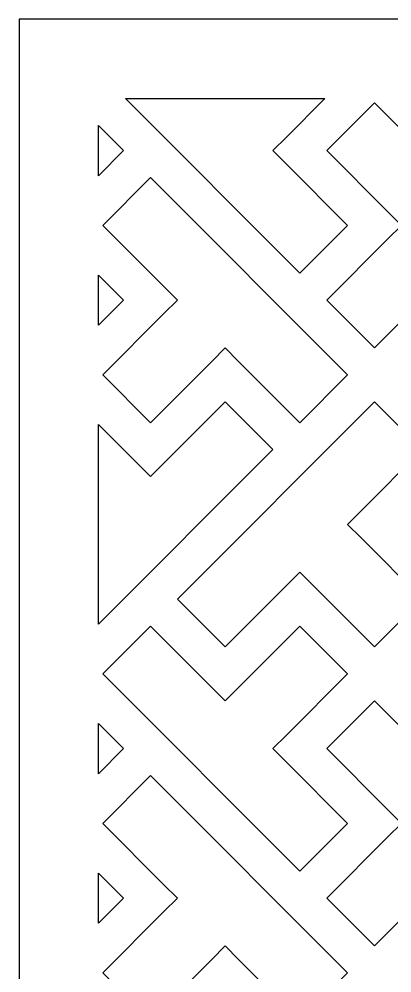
# Model space of a CAD drawing. Header units: centimetres. Extents: x -27.5 to -21.4, y -9.5 to 3.
# Drawn here: x -27.5 to -26.309, y -6.455 to -3.41 of the extents above; entities that cross this region are included whole.
import ezdxf

# ---------------------------------------------------------------- set-up
doc = ezdxf.new("R2010")
doc.units = ezdxf.units.CM
doc.header["$MEASUREMENT"] = 0
doc.layers.add('layer 1', color=7, linetype='Continuous')

msp = doc.modelspace()

# ---------------------------------------------------------------- linework, layer by layer
at = {"layer": 'layer 1', "color": 7}
for points, knots in [([(-27.5, -3.4105), (-27.5, -3.4105), (-21.4105, -3.4105), (-21.4105, -3.4105), (-21.4105, -3.4105), (-21.4105, -3.4105), (-21.4105, -9.5), (-21.4105, -9.5), (-21.4105, -9.5), (-21.4105, -9.5), (-27.5, -9.5), (-27.5, -9.5), (-27.5, -9.5), (-27.5, -9.5), (-27.5, -3.4105), (-27.5, -3.4105)], [0, 0, 0, 0, 0.2, 0.2, 0.2, 0.2, 0.4, 0.4, 0.4, 0.4, 0.6, 0.6, 0.6, 0.6, 1, 1, 1, 1]), ([(-27.16016, -3.66423), (-27.16016, -3.66423), (-26.60283, -4.22155), (-26.60283, -4.22155), (-26.60283, -4.22155), (-26.60283, -4.22155), (-26.45032, -4.06905), (-26.45032, -4.06905), (-26.45032, -4.06905), (-26.45032, -4.06905), (-26.64589, -3.87348), (-26.64589, -3.87348), (-26.64589, -3.87348), (-26.64589, -3.87348), (-26.68894, -3.83043), (-26.68894, -3.83043), (-26.68894, -3.83043), (-26.68894, -3.83043), (-26.64589, -3.78737), (-26.64589, -3.78737), (-26.64589, -3.78737), (-26.64589, -3.78737), (-26.52274, -3.66423), (-26.52274, -3.66423), (-26.52274, -3.66423), (-26.74787, -3.66423), (-26.93504, -3.66423), (-27.16016, -3.66423)], [0, 0, 0, 0, 0.125, 0.125, 0.125, 0.125, 0.25, 0.25, 0.25, 0.25, 0.375, 0.375, 0.375, 0.375, 0.5, 0.5, 0.5, 0.5, 0.625, 0.625, 0.625, 0.625, 0.75, 0.75, 0.75, 0.75, 1, 1, 1, 1]), ([(-26.51672, -4.30767), (-26.51672, -4.30767), (-26.36421, -4.46017), (-26.36421, -4.46017), (-26.36421, -4.46017), (-26.36421, -4.46017), (-25.73446, -3.83043), (-25.73446, -3.83043), (-25.73446, -3.83043), (-25.73446, -3.83043), (-25.88697, -3.67792), (-25.88697, -3.67792), (-25.88697, -3.67792), (-25.88697, -3.67792), (-26.08253, -3.87348), (-26.08253, -3.87348), (-26.08253, -3.87348), (-26.08253, -3.87348), (-26.12559, -3.91654), (-26.12559, -3.91654), (-26.12559, -3.91654), (-26.12559, -3.91654), (-26.16865, -3.87348), (-26.16865, -3.87348), (-26.16865, -3.87348), (-26.16865, -3.87348), (-26.36421, -3.67792), (-26.36421, -3.67792), (-26.36421, -3.67792), (-26.36421, -3.67792), (-26.36421, -3.67792), (-26.36421, -3.67792), (-26.36421, -3.67792), (-26.36421, -3.67792), (-26.51672, -3.83043), (-26.51672, -3.83043), (-26.51672, -3.83043), (-26.51672, -3.83043), (-26.32116, -4.02599), (-26.32116, -4.02599), (-26.32116, -4.02599), (-26.32116, -4.02599), (-26.2781, -4.06905), (-26.2781, -4.06905), (-26.2781, -4.06905), (-26.2781, -4.06905), (-26.32116, -4.1121), (-26.32116, -4.1121), (-26.32116, -4.1121), (-26.32116, -4.1121), (-26.51672, -4.30767), (-26.51672, -4.30767)], [0, 0, 0, 0, 0.0714286, 0.0714286, 0.0714286, 0.0714286, 0.1428571, 0.1428571, 0.1428571, 0.1428571, 0.2142857, 0.2142857, 0.2142857, 0.2142857, 0.2857143, 0.2857143, 0.2857143, 0.2857143, 0.3571429, 0.3571429, 0.3571429, 0.3571429, 0.4285714, 0.4285714, 0.4285714, 0.4285714, 0.5, 0.5, 0.5, 0.5, 0.5714286, 0.5714286, 0.5714286, 0.5714286, 0.6428571, 0.6428571, 0.6428571, 0.6428571, 0.7142857, 0.7142857, 0.7142857, 0.7142857, 0.7857143, 0.7857143, 0.7857143, 0.7857143, 0.8571429, 0.8571429, 0.8571429, 0.8571429, 1, 1, 1, 1]), ([(-27.24627, -3.91051), (-27.24627, -3.91051), (-27.16618, -3.83043), (-27.16618, -3.83043), (-27.16618, -3.83043), (-27.16618, -3.83043), (-27.24627, -3.75034), (-27.24627, -3.75034), (-27.24627, -3.75034), (-27.24627, -3.75034), (-27.24627, -3.91051), (-27.24627, -3.91051)], [0, 0, 0, 0, 0.25, 0.25, 0.25, 0.25, 0.5, 0.5, 0.5, 0.5, 1, 1, 1, 1]), ([(-26.45032, -4.54629), (-26.45032, -4.54629), (-27.08007, -3.91654), (-27.08007, -3.91654), (-27.08007, -3.91654), (-27.08007, -3.91654), (-27.23258, -4.06905), (-27.23258, -4.06905), (-27.23258, -4.06905), (-27.23258, -4.06905), (-27.03702, -4.26461), (-27.03702, -4.26461), (-27.03702, -4.26461), (-27.03702, -4.26461), (-26.99396, -4.30767), (-26.99396, -4.30767), (-26.99396, -4.30767), (-26.99396, -4.30767), (-27.03702, -4.35072), (-27.03702, -4.35072), (-27.03702, -4.35072), (-27.03702, -4.35072), (-27.23258, -4.54629), (-27.23258, -4.54629), (-27.23258, -4.54629), (-27.23258, -4.54629), (-27.23258, -4.54629), (-27.23258, -4.54629), (-27.23258, -4.54629), (-27.23258, -4.54629), (-27.08007, -4.6988), (-27.08007, -4.6988), (-27.08007, -4.6988), (-27.08007, -4.6988), (-26.88451, -4.50323), (-26.88451, -4.50323), (-26.88451, -4.50323), (-26.88451, -4.50323), (-26.84145, -4.46018), (-26.84145, -4.46018), (-26.84145, -4.46018), (-26.84145, -4.46018), (-26.7984, -4.50323), (-26.7984, -4.50323), (-26.7984, -4.50323), (-26.7984, -4.50323), (-26.60283, -4.6988), (-26.60283, -4.6988), (-26.60283, -4.6988), (-26.60283, -4.6988), (-26.45032, -4.54629), (-26.45032, -4.54629)], [0, 0, 0, 0, 0.0714286, 0.0714286, 0.0714286, 0.0714286, 0.1428571, 0.1428571, 0.1428571, 0.1428571, 0.2142857, 0.2142857, 0.2142857, 0.2142857, 0.2857143, 0.2857143, 0.2857143, 0.2857143, 0.3571429, 0.3571429, 0.3571429, 0.3571429, 0.4285714, 0.4285714, 0.4285714, 0.4285714, 0.5, 0.5, 0.5, 0.5, 0.5714286, 0.5714286, 0.5714286, 0.5714286, 0.6428571, 0.6428571, 0.6428571, 0.6428571, 0.7142857, 0.7142857, 0.7142857, 0.7142857, 0.7857143, 0.7857143, 0.7857143, 0.7857143, 0.8571429, 0.8571429, 0.8571429, 0.8571429, 1, 1, 1, 1]), ([(-27.24627, -4.38776), (-27.24627, -4.38776), (-27.16618, -4.30767), (-27.16618, -4.30767), (-27.16618, -4.30767), (-27.16618, -4.30767), (-27.24627, -4.22758), (-27.24627, -4.22758), (-27.24627, -4.22758), (-27.24627, -4.22758), (-27.24627, -4.38776), (-27.24627, -4.38776)], [0, 0, 0, 0, 0.25, 0.25, 0.25, 0.25, 0.5, 0.5, 0.5, 0.5, 1, 1, 1, 1]), ([(-27.24627, -5.34224), (-27.24627, -5.34224), (-26.68894, -4.78491), (-26.68894, -4.78491), (-26.68894, -4.78491), (-26.68894, -4.78491), (-26.84145, -4.6324), (-26.84145, -4.6324), (-26.84145, -4.6324), (-26.84145, -4.6324), (-27.03702, -4.82796), (-27.03702, -4.82796), (-27.03702, -4.82796), (-27.03702, -4.82796), (-27.08007, -4.87102), (-27.08007, -4.87102), (-27.08007, -4.87102), (-27.08007, -4.87102), (-27.12313, -4.82796), (-27.12313, -4.82796), (-27.12313, -4.82796), (-27.12313, -4.82796), (-27.24627, -4.70482), (-27.24627, -4.70482), (-27.24627, -4.70482), (-27.24627, -4.92994), (-27.24627, -5.11711), (-27.24627, -5.34224)], [0, 0, 0, 0, 0.125, 0.125, 0.125, 0.125, 0.25, 0.25, 0.25, 0.25, 0.375, 0.375, 0.375, 0.375, 0.5, 0.5, 0.5, 0.5, 0.625, 0.625, 0.625, 0.625, 0.75, 0.75, 0.75, 0.75, 1, 1, 1, 1]), ([(-26.36421, -4.6324), (-26.36421, -4.6324), (-26.99396, -5.26215), (-26.99396, -5.26215), (-26.99396, -5.26215), (-26.99396, -5.26215), (-26.84145, -5.41466), (-26.84145, -5.41466), (-26.84145, -5.41466), (-26.84145, -5.41466), (-26.64589, -5.21909), (-26.64589, -5.21909), (-26.64589, -5.21909), (-26.64589, -5.21909), (-26.60283, -5.17604), (-26.60283, -5.17604), (-26.60283, -5.17604), (-26.60283, -5.17604), (-26.55978, -5.21909), (-26.55978, -5.21909), (-26.55978, -5.21909), (-26.55978, -5.21909), (-26.36421, -5.41466), (-26.36421, -5.41466), (-26.36421, -5.41466), (-26.36421, -5.41466), (-26.2117, -5.26215), (-26.2117, -5.26215), (-26.2117, -5.26215), (-26.2117, -5.26215), (-26.40727, -5.06658), (-26.40727, -5.06658), (-26.40727, -5.06658), (-26.40727, -5.06658), (-26.45032, -5.02353), (-26.45032, -5.02353), (-26.45032, -5.02353), (-26.45032, -5.02353), (-26.40727, -4.98047), (-26.40727, -4.98047), (-26.40727, -4.98047), (-26.40727, -4.98047), (-26.2117, -4.78491), (-26.2117, -4.78491), (-26.2117, -4.78491), (-26.2117, -4.78491), (-26.36421, -4.6324), (-26.36421, -4.6324)], [0, 0, 0, 0, 0.0769231, 0.0769231, 0.0769231, 0.0769231, 0.1538462, 0.1538462, 0.1538462, 0.1538462, 0.2307692, 0.2307692, 0.2307692, 0.2307692, 0.3076923, 0.3076923, 0.3076923, 0.3076923, 0.3846154, 0.3846154, 0.3846154, 0.3846154, 0.4615385, 0.4615385, 0.4615385, 0.4615385, 0.5384615, 0.5384615, 0.5384615, 0.5384615, 0.6153846, 0.6153846, 0.6153846, 0.6153846, 0.6923077, 0.6923077, 0.6923077, 0.6923077, 0.7692308, 0.7692308, 0.7692308, 0.7692308, 0.8461538, 0.8461538, 0.8461538, 0.8461538, 1, 1, 1, 1]), ([(-27.23258, -5.50077), (-27.23258, -5.50077), (-26.60283, -6.13052), (-26.60283, -6.13052), (-26.60283, -6.13052), (-26.60283, -6.13052), (-26.45032, -5.97801), (-26.45032, -5.97801), (-26.45032, -5.97801), (-26.45032, -5.97801), (-26.64589, -5.78244), (-26.64589, -5.78244), (-26.64589, -5.78244), (-26.64589, -5.78244), (-26.68894, -5.73939), (-26.68894, -5.73939), (-26.68894, -5.73939), (-26.68894, -5.73939), (-26.64589, -5.69633), (-26.64589, -5.69633), (-26.64589, -5.69633), (-26.64589, -5.69633), (-26.45032, -5.50077), (-26.45032, -5.50077), (-26.45032, -5.50077), (-26.45032, -5.50077), (-26.60283, -5.34826), (-26.60283, -5.34826), (-26.60283, -5.34826), (-26.60283, -5.34826), (-26.7984, -5.54382), (-26.7984, -5.54382), (-26.7984, -5.54382), (-26.7984, -5.54382), (-26.84145, -5.58688), (-26.84145, -5.58688), (-26.84145, -5.58688), (-26.84145, -5.58688), (-26.88451, -5.54382), (-26.88451, -5.54382), (-26.88451, -5.54382), (-26.88451, -5.54382), (-27.08007, -5.34826), (-27.08007, -5.34826), (-27.08007, -5.34826), (-27.08007, -5.34826), (-27.23258, -5.50077), (-27.23258, -5.50077)], [0, 0, 0, 0, 0.0769231, 0.0769231, 0.0769231, 0.0769231, 0.1538462, 0.1538462, 0.1538462, 0.1538462, 0.2307692, 0.2307692, 0.2307692, 0.2307692, 0.3076923, 0.3076923, 0.3076923, 0.3076923, 0.3846154, 0.3846154, 0.3846154, 0.3846154, 0.4615385, 0.4615385, 0.4615385, 0.4615385, 0.5384615, 0.5384615, 0.5384615, 0.5384615, 0.6153846, 0.6153846, 0.6153846, 0.6153846, 0.6923077, 0.6923077, 0.6923077, 0.6923077, 0.7692308, 0.7692308, 0.7692308, 0.7692308, 0.8461538, 0.8461538, 0.8461538, 0.8461538, 1, 1, 1, 1]), ([(-26.51672, -6.21663), (-26.51672, -6.21663), (-26.36421, -6.36914), (-26.36421, -6.36914), (-26.36421, -6.36914), (-26.36421, -6.36914), (-25.73446, -5.73939), (-25.73446, -5.73939), (-25.73446, -5.73939), (-25.73446, -5.73939), (-25.88697, -5.58688), (-25.88697, -5.58688), (-25.88697, -5.58688), (-25.88697, -5.58688), (-26.08253, -5.78244), (-26.08253, -5.78244), (-26.08253, -5.78244), (-26.08253, -5.78244), (-26.12559, -5.8255), (-26.12559, -5.8255), (-26.12559, -5.8255), (-26.12559, -5.8255), (-26.16865, -5.78244), (-26.16865, -5.78244), (-26.16865, -5.78244), (-26.16865, -5.78244), (-26.36421, -5.58688), (-26.36421, -5.58688), (-26.36421, -5.58688), (-26.36421, -5.58688), (-26.51672, -5.73939), (-26.51672, -5.73939), (-26.51672, -5.73939), (-26.51672, -5.73939), (-26.32116, -5.93495), (-26.32116, -5.93495), (-26.32116, -5.93495), (-26.32116, -5.93495), (-26.2781, -5.97801), (-26.2781, -5.97801), (-26.2781, -5.97801), (-26.2781, -5.97801), (-26.32116, -6.02106), (-26.32116, -6.02106), (-26.32116, -6.02106), (-26.32116, -6.02106), (-26.51672, -6.21663), (-26.51672, -6.21663)], [0, 0, 0, 0, 0.0769231, 0.0769231, 0.0769231, 0.0769231, 0.1538462, 0.1538462, 0.1538462, 0.1538462, 0.2307692, 0.2307692, 0.2307692, 0.2307692, 0.3076923, 0.3076923, 0.3076923, 0.3076923, 0.3846154, 0.3846154, 0.3846154, 0.3846154, 0.4615385, 0.4615385, 0.4615385, 0.4615385, 0.5384615, 0.5384615, 0.5384615, 0.5384615, 0.6153846, 0.6153846, 0.6153846, 0.6153846, 0.6923077, 0.6923077, 0.6923077, 0.6923077, 0.7692308, 0.7692308, 0.7692308, 0.7692308, 0.8461538, 0.8461538, 0.8461538, 0.8461538, 1, 1, 1, 1]), ([(-27.24627, -5.81948), (-27.24627, -5.81948), (-27.16618, -5.73939), (-27.16618, -5.73939), (-27.16618, -5.73939), (-27.16618, -5.73939), (-27.24627, -5.6593), (-27.24627, -5.6593), (-27.24627, -5.6593), (-27.24627, -5.6593), (-27.24627, -5.81948), (-27.24627, -5.81948)], [0, 0, 0, 0, 0.25, 0.25, 0.25, 0.25, 0.5, 0.5, 0.5, 0.5, 1, 1, 1, 1]), ([(-26.45032, -6.45525), (-26.45032, -6.45525), (-27.08007, -5.8255), (-27.08007, -5.8255), (-27.08007, -5.8255), (-27.08007, -5.8255), (-27.23258, -5.97801), (-27.23258, -5.97801), (-27.23258, -5.97801), (-27.23258, -5.97801), (-27.03702, -6.17357), (-27.03702, -6.17357), (-27.03702, -6.17357), (-27.03702, -6.17357), (-26.99396, -6.21663), (-26.99396, -6.21663), (-26.99396, -6.21663), (-26.99396, -6.21663), (-27.03702, -6.25968), (-27.03702, -6.25968), (-27.03702, -6.25968), (-27.03702, -6.25968), (-27.23258, -6.45525), (-27.23258, -6.45525), (-27.23258, -6.45525), (-27.23258, -6.45525), (-27.23258, -6.45525), (-27.23258, -6.45525), (-27.23258, -6.45525), (-27.23258, -6.45525), (-27.08007, -6.60776), (-27.08007, -6.60776), (-27.08007, -6.60776), (-27.08007, -6.60776), (-26.88451, -6.41219), (-26.88451, -6.41219), (-26.88451, -6.41219), (-26.88451, -6.41219), (-26.84145, -6.36914), (-26.84145, -6.36914), (-26.84145, -6.36914), (-26.84145, -6.36914), (-26.7984, -6.41219), (-26.7984, -6.41219), (-26.7984, -6.41219), (-26.7984, -6.41219), (-26.60283, -6.60776), (-26.60283, -6.60776), (-26.60283, -6.60776), (-26.60283, -6.60776), (-26.45032, -6.45525), (-26.45032, -6.45525)], [0, 0, 0, 0, 0.0714286, 0.0714286, 0.0714286, 0.0714286, 0.1428571, 0.1428571, 0.1428571, 0.1428571, 0.2142857, 0.2142857, 0.2142857, 0.2142857, 0.2857143, 0.2857143, 0.2857143, 0.2857143, 0.3571429, 0.3571429, 0.3571429, 0.3571429, 0.4285714, 0.4285714, 0.4285714, 0.4285714, 0.5, 0.5, 0.5, 0.5, 0.5714286, 0.5714286, 0.5714286, 0.5714286, 0.6428571, 0.6428571, 0.6428571, 0.6428571, 0.7142857, 0.7142857, 0.7142857, 0.7142857, 0.7857143, 0.7857143, 0.7857143, 0.7857143, 0.8571429, 0.8571429, 0.8571429, 0.8571429, 1, 1, 1, 1]), ([(-27.24627, -6.29672), (-27.24627, -6.29672), (-27.16618, -6.21663), (-27.16618, -6.21663), (-27.16618, -6.21663), (-27.16618, -6.21663), (-27.24627, -6.13654), (-27.24627, -6.13654), (-27.24627, -6.13654), (-27.24627, -6.13654), (-27.24627, -6.29672), (-27.24627, -6.29672)], [0, 0, 0, 0, 0.25, 0.25, 0.25, 0.25, 0.5, 0.5, 0.5, 0.5, 1, 1, 1, 1])]:
    msp.add_open_spline(points, degree=3, knots=knots, dxfattribs=at)
at = {"layer": 'layer 1', "color": 250, "lineweight": 9}
for points, knots in [([(-27.5, -3.4105), (-27.5, -3.4105), (-21.4105, -3.4105), (-21.4105, -3.4105), (-21.4105, -3.4105), (-21.4105, -3.4105), (-21.4105, -9.5), (-21.4105, -9.5), (-21.4105, -9.5), (-21.4105, -9.5), (-27.5, -9.5), (-27.5, -9.5), (-27.5, -9.5), (-27.5, -9.5), (-27.5, -3.4105), (-27.5, -3.4105)], [0, 0, 0, 0, 0.2, 0.2, 0.2, 0.2, 0.4, 0.4, 0.4, 0.4, 0.6, 0.6, 0.6, 0.6, 1, 1, 1, 1]), ([(-27.16016, -3.66423), (-27.16016, -3.66423), (-26.60283, -4.22155), (-26.60283, -4.22155), (-26.60283, -4.22155), (-26.60283, -4.22155), (-26.45032, -4.06905), (-26.45032, -4.06905), (-26.45032, -4.06905), (-26.45032, -4.06905), (-26.64589, -3.87348), (-26.64589, -3.87348), (-26.64589, -3.87348), (-26.64589, -3.87348), (-26.68894, -3.83043), (-26.68894, -3.83043), (-26.68894, -3.83043), (-26.68894, -3.83043), (-26.64589, -3.78737), (-26.64589, -3.78737), (-26.64589, -3.78737), (-26.64589, -3.78737), (-26.52274, -3.66423), (-26.52274, -3.66423), (-26.52274, -3.66423), (-26.74787, -3.66423), (-26.93504, -3.66423), (-27.16016, -3.66423)], [0, 0, 0, 0, 0.125, 0.125, 0.125, 0.125, 0.25, 0.25, 0.25, 0.25, 0.375, 0.375, 0.375, 0.375, 0.5, 0.5, 0.5, 0.5, 0.625, 0.625, 0.625, 0.625, 0.75, 0.75, 0.75, 0.75, 1, 1, 1, 1]), ([(-26.51672, -4.30767), (-26.51672, -4.30767), (-26.36421, -4.46017), (-26.36421, -4.46017), (-26.36421, -4.46017), (-26.36421, -4.46017), (-25.73446, -3.83043), (-25.73446, -3.83043), (-25.73446, -3.83043), (-25.73446, -3.83043), (-25.88697, -3.67792), (-25.88697, -3.67792), (-25.88697, -3.67792), (-25.88697, -3.67792), (-26.08253, -3.87348), (-26.08253, -3.87348), (-26.08253, -3.87348), (-26.08253, -3.87348), (-26.12559, -3.91654), (-26.12559, -3.91654), (-26.12559, -3.91654), (-26.12559, -3.91654), (-26.16865, -3.87348), (-26.16865, -3.87348), (-26.16865, -3.87348), (-26.16865, -3.87348), (-26.36421, -3.67792), (-26.36421, -3.67792), (-26.36421, -3.67792), (-26.36421, -3.67792), (-26.36421, -3.67792), (-26.36421, -3.67792), (-26.36421, -3.67792), (-26.36421, -3.67792), (-26.51672, -3.83043), (-26.51672, -3.83043), (-26.51672, -3.83043), (-26.51672, -3.83043), (-26.32116, -4.02599), (-26.32116, -4.02599), (-26.32116, -4.02599), (-26.32116, -4.02599), (-26.2781, -4.06905), (-26.2781, -4.06905), (-26.2781, -4.06905), (-26.2781, -4.06905), (-26.32116, -4.1121), (-26.32116, -4.1121), (-26.32116, -4.1121), (-26.32116, -4.1121), (-26.51672, -4.30767), (-26.51672, -4.30767)], [0, 0, 0, 0, 0.0714286, 0.0714286, 0.0714286, 0.0714286, 0.1428571, 0.1428571, 0.1428571, 0.1428571, 0.2142857, 0.2142857, 0.2142857, 0.2142857, 0.2857143, 0.2857143, 0.2857143, 0.2857143, 0.3571429, 0.3571429, 0.3571429, 0.3571429, 0.4285714, 0.4285714, 0.4285714, 0.4285714, 0.5, 0.5, 0.5, 0.5, 0.5714286, 0.5714286, 0.5714286, 0.5714286, 0.6428571, 0.6428571, 0.6428571, 0.6428571, 0.7142857, 0.7142857, 0.7142857, 0.7142857, 0.7857143, 0.7857143, 0.7857143, 0.7857143, 0.8571429, 0.8571429, 0.8571429, 0.8571429, 1, 1, 1, 1]), ([(-27.24627, -3.91051), (-27.24627, -3.91051), (-27.16618, -3.83043), (-27.16618, -3.83043), (-27.16618, -3.83043), (-27.16618, -3.83043), (-27.24627, -3.75034), (-27.24627, -3.75034), (-27.24627, -3.75034), (-27.24627, -3.75034), (-27.24627, -3.91051), (-27.24627, -3.91051)], [0, 0, 0, 0, 0.25, 0.25, 0.25, 0.25, 0.5, 0.5, 0.5, 0.5, 1, 1, 1, 1]), ([(-26.45032, -4.54629), (-26.45032, -4.54629), (-27.08007, -3.91654), (-27.08007, -3.91654), (-27.08007, -3.91654), (-27.08007, -3.91654), (-27.23258, -4.06905), (-27.23258, -4.06905), (-27.23258, -4.06905), (-27.23258, -4.06905), (-27.03702, -4.26461), (-27.03702, -4.26461), (-27.03702, -4.26461), (-27.03702, -4.26461), (-26.99396, -4.30767), (-26.99396, -4.30767), (-26.99396, -4.30767), (-26.99396, -4.30767), (-27.03702, -4.35072), (-27.03702, -4.35072), (-27.03702, -4.35072), (-27.03702, -4.35072), (-27.23258, -4.54629), (-27.23258, -4.54629), (-27.23258, -4.54629), (-27.23258, -4.54629), (-27.23258, -4.54629), (-27.23258, -4.54629), (-27.23258, -4.54629), (-27.23258, -4.54629), (-27.08007, -4.6988), (-27.08007, -4.6988), (-27.08007, -4.6988), (-27.08007, -4.6988), (-26.88451, -4.50323), (-26.88451, -4.50323), (-26.88451, -4.50323), (-26.88451, -4.50323), (-26.84145, -4.46018), (-26.84145, -4.46018), (-26.84145, -4.46018), (-26.84145, -4.46018), (-26.7984, -4.50323), (-26.7984, -4.50323), (-26.7984, -4.50323), (-26.7984, -4.50323), (-26.60283, -4.6988), (-26.60283, -4.6988), (-26.60283, -4.6988), (-26.60283, -4.6988), (-26.45032, -4.54629), (-26.45032, -4.54629)], [0, 0, 0, 0, 0.0714286, 0.0714286, 0.0714286, 0.0714286, 0.1428571, 0.1428571, 0.1428571, 0.1428571, 0.2142857, 0.2142857, 0.2142857, 0.2142857, 0.2857143, 0.2857143, 0.2857143, 0.2857143, 0.3571429, 0.3571429, 0.3571429, 0.3571429, 0.4285714, 0.4285714, 0.4285714, 0.4285714, 0.5, 0.5, 0.5, 0.5, 0.5714286, 0.5714286, 0.5714286, 0.5714286, 0.6428571, 0.6428571, 0.6428571, 0.6428571, 0.7142857, 0.7142857, 0.7142857, 0.7142857, 0.7857143, 0.7857143, 0.7857143, 0.7857143, 0.8571429, 0.8571429, 0.8571429, 0.8571429, 1, 1, 1, 1]), ([(-27.24627, -4.38776), (-27.24627, -4.38776), (-27.16618, -4.30767), (-27.16618, -4.30767), (-27.16618, -4.30767), (-27.16618, -4.30767), (-27.24627, -4.22758), (-27.24627, -4.22758), (-27.24627, -4.22758), (-27.24627, -4.22758), (-27.24627, -4.38776), (-27.24627, -4.38776)], [0, 0, 0, 0, 0.25, 0.25, 0.25, 0.25, 0.5, 0.5, 0.5, 0.5, 1, 1, 1, 1]), ([(-27.24627, -5.34224), (-27.24627, -5.34224), (-26.68894, -4.78491), (-26.68894, -4.78491), (-26.68894, -4.78491), (-26.68894, -4.78491), (-26.84145, -4.6324), (-26.84145, -4.6324), (-26.84145, -4.6324), (-26.84145, -4.6324), (-27.03702, -4.82796), (-27.03702, -4.82796), (-27.03702, -4.82796), (-27.03702, -4.82796), (-27.08007, -4.87102), (-27.08007, -4.87102), (-27.08007, -4.87102), (-27.08007, -4.87102), (-27.12313, -4.82796), (-27.12313, -4.82796), (-27.12313, -4.82796), (-27.12313, -4.82796), (-27.24627, -4.70482), (-27.24627, -4.70482), (-27.24627, -4.70482), (-27.24627, -4.92994), (-27.24627, -5.11711), (-27.24627, -5.34224)], [0, 0, 0, 0, 0.125, 0.125, 0.125, 0.125, 0.25, 0.25, 0.25, 0.25, 0.375, 0.375, 0.375, 0.375, 0.5, 0.5, 0.5, 0.5, 0.625, 0.625, 0.625, 0.625, 0.75, 0.75, 0.75, 0.75, 1, 1, 1, 1]), ([(-26.36421, -4.6324), (-26.36421, -4.6324), (-26.99396, -5.26215), (-26.99396, -5.26215), (-26.99396, -5.26215), (-26.99396, -5.26215), (-26.84145, -5.41466), (-26.84145, -5.41466), (-26.84145, -5.41466), (-26.84145, -5.41466), (-26.64589, -5.21909), (-26.64589, -5.21909), (-26.64589, -5.21909), (-26.64589, -5.21909), (-26.60283, -5.17604), (-26.60283, -5.17604), (-26.60283, -5.17604), (-26.60283, -5.17604), (-26.55978, -5.21909), (-26.55978, -5.21909), (-26.55978, -5.21909), (-26.55978, -5.21909), (-26.36421, -5.41466), (-26.36421, -5.41466), (-26.36421, -5.41466), (-26.36421, -5.41466), (-26.2117, -5.26215), (-26.2117, -5.26215), (-26.2117, -5.26215), (-26.2117, -5.26215), (-26.40727, -5.06658), (-26.40727, -5.06658), (-26.40727, -5.06658), (-26.40727, -5.06658), (-26.45032, -5.02353), (-26.45032, -5.02353), (-26.45032, -5.02353), (-26.45032, -5.02353), (-26.40727, -4.98047), (-26.40727, -4.98047), (-26.40727, -4.98047), (-26.40727, -4.98047), (-26.2117, -4.78491), (-26.2117, -4.78491), (-26.2117, -4.78491), (-26.2117, -4.78491), (-26.36421, -4.6324), (-26.36421, -4.6324)], [0, 0, 0, 0, 0.0769231, 0.0769231, 0.0769231, 0.0769231, 0.1538462, 0.1538462, 0.1538462, 0.1538462, 0.2307692, 0.2307692, 0.2307692, 0.2307692, 0.3076923, 0.3076923, 0.3076923, 0.3076923, 0.3846154, 0.3846154, 0.3846154, 0.3846154, 0.4615385, 0.4615385, 0.4615385, 0.4615385, 0.5384615, 0.5384615, 0.5384615, 0.5384615, 0.6153846, 0.6153846, 0.6153846, 0.6153846, 0.6923077, 0.6923077, 0.6923077, 0.6923077, 0.7692308, 0.7692308, 0.7692308, 0.7692308, 0.8461538, 0.8461538, 0.8461538, 0.8461538, 1, 1, 1, 1]), ([(-27.23258, -5.50077), (-27.23258, -5.50077), (-26.60283, -6.13052), (-26.60283, -6.13052), (-26.60283, -6.13052), (-26.60283, -6.13052), (-26.45032, -5.97801), (-26.45032, -5.97801), (-26.45032, -5.97801), (-26.45032, -5.97801), (-26.64589, -5.78244), (-26.64589, -5.78244), (-26.64589, -5.78244), (-26.64589, -5.78244), (-26.68894, -5.73939), (-26.68894, -5.73939), (-26.68894, -5.73939), (-26.68894, -5.73939), (-26.64589, -5.69633), (-26.64589, -5.69633), (-26.64589, -5.69633), (-26.64589, -5.69633), (-26.45032, -5.50077), (-26.45032, -5.50077), (-26.45032, -5.50077), (-26.45032, -5.50077), (-26.60283, -5.34826), (-26.60283, -5.34826), (-26.60283, -5.34826), (-26.60283, -5.34826), (-26.7984, -5.54382), (-26.7984, -5.54382), (-26.7984, -5.54382), (-26.7984, -5.54382), (-26.84145, -5.58688), (-26.84145, -5.58688), (-26.84145, -5.58688), (-26.84145, -5.58688), (-26.88451, -5.54382), (-26.88451, -5.54382), (-26.88451, -5.54382), (-26.88451, -5.54382), (-27.08007, -5.34826), (-27.08007, -5.34826), (-27.08007, -5.34826), (-27.08007, -5.34826), (-27.23258, -5.50077), (-27.23258, -5.50077)], [0, 0, 0, 0, 0.0769231, 0.0769231, 0.0769231, 0.0769231, 0.1538462, 0.1538462, 0.1538462, 0.1538462, 0.2307692, 0.2307692, 0.2307692, 0.2307692, 0.3076923, 0.3076923, 0.3076923, 0.3076923, 0.3846154, 0.3846154, 0.3846154, 0.3846154, 0.4615385, 0.4615385, 0.4615385, 0.4615385, 0.5384615, 0.5384615, 0.5384615, 0.5384615, 0.6153846, 0.6153846, 0.6153846, 0.6153846, 0.6923077, 0.6923077, 0.6923077, 0.6923077, 0.7692308, 0.7692308, 0.7692308, 0.7692308, 0.8461538, 0.8461538, 0.8461538, 0.8461538, 1, 1, 1, 1]), ([(-26.51672, -6.21663), (-26.51672, -6.21663), (-26.36421, -6.36914), (-26.36421, -6.36914), (-26.36421, -6.36914), (-26.36421, -6.36914), (-25.73446, -5.73939), (-25.73446, -5.73939), (-25.73446, -5.73939), (-25.73446, -5.73939), (-25.88697, -5.58688), (-25.88697, -5.58688), (-25.88697, -5.58688), (-25.88697, -5.58688), (-26.08253, -5.78244), (-26.08253, -5.78244), (-26.08253, -5.78244), (-26.08253, -5.78244), (-26.12559, -5.8255), (-26.12559, -5.8255), (-26.12559, -5.8255), (-26.12559, -5.8255), (-26.16865, -5.78244), (-26.16865, -5.78244), (-26.16865, -5.78244), (-26.16865, -5.78244), (-26.36421, -5.58688), (-26.36421, -5.58688), (-26.36421, -5.58688), (-26.36421, -5.58688), (-26.51672, -5.73939), (-26.51672, -5.73939), (-26.51672, -5.73939), (-26.51672, -5.73939), (-26.32116, -5.93495), (-26.32116, -5.93495), (-26.32116, -5.93495), (-26.32116, -5.93495), (-26.2781, -5.97801), (-26.2781, -5.97801), (-26.2781, -5.97801), (-26.2781, -5.97801), (-26.32116, -6.02106), (-26.32116, -6.02106), (-26.32116, -6.02106), (-26.32116, -6.02106), (-26.51672, -6.21663), (-26.51672, -6.21663)], [0, 0, 0, 0, 0.0769231, 0.0769231, 0.0769231, 0.0769231, 0.1538462, 0.1538462, 0.1538462, 0.1538462, 0.2307692, 0.2307692, 0.2307692, 0.2307692, 0.3076923, 0.3076923, 0.3076923, 0.3076923, 0.3846154, 0.3846154, 0.3846154, 0.3846154, 0.4615385, 0.4615385, 0.4615385, 0.4615385, 0.5384615, 0.5384615, 0.5384615, 0.5384615, 0.6153846, 0.6153846, 0.6153846, 0.6153846, 0.6923077, 0.6923077, 0.6923077, 0.6923077, 0.7692308, 0.7692308, 0.7692308, 0.7692308, 0.8461538, 0.8461538, 0.8461538, 0.8461538, 1, 1, 1, 1]), ([(-27.24627, -5.81948), (-27.24627, -5.81948), (-27.16618, -5.73939), (-27.16618, -5.73939), (-27.16618, -5.73939), (-27.16618, -5.73939), (-27.24627, -5.6593), (-27.24627, -5.6593), (-27.24627, -5.6593), (-27.24627, -5.6593), (-27.24627, -5.81948), (-27.24627, -5.81948)], [0, 0, 0, 0, 0.25, 0.25, 0.25, 0.25, 0.5, 0.5, 0.5, 0.5, 1, 1, 1, 1]), ([(-26.45032, -6.45525), (-26.45032, -6.45525), (-27.08007, -5.8255), (-27.08007, -5.8255), (-27.08007, -5.8255), (-27.08007, -5.8255), (-27.23258, -5.97801), (-27.23258, -5.97801), (-27.23258, -5.97801), (-27.23258, -5.97801), (-27.03702, -6.17357), (-27.03702, -6.17357), (-27.03702, -6.17357), (-27.03702, -6.17357), (-26.99396, -6.21663), (-26.99396, -6.21663), (-26.99396, -6.21663), (-26.99396, -6.21663), (-27.03702, -6.25968), (-27.03702, -6.25968), (-27.03702, -6.25968), (-27.03702, -6.25968), (-27.23258, -6.45525), (-27.23258, -6.45525), (-27.23258, -6.45525), (-27.23258, -6.45525), (-27.23258, -6.45525), (-27.23258, -6.45525), (-27.23258, -6.45525), (-27.23258, -6.45525), (-27.08007, -6.60776), (-27.08007, -6.60776), (-27.08007, -6.60776), (-27.08007, -6.60776), (-26.88451, -6.41219), (-26.88451, -6.41219), (-26.88451, -6.41219), (-26.88451, -6.41219), (-26.84145, -6.36914), (-26.84145, -6.36914), (-26.84145, -6.36914), (-26.84145, -6.36914), (-26.7984, -6.41219), (-26.7984, -6.41219), (-26.7984, -6.41219), (-26.7984, -6.41219), (-26.60283, -6.60776), (-26.60283, -6.60776), (-26.60283, -6.60776), (-26.60283, -6.60776), (-26.45032, -6.45525), (-26.45032, -6.45525)], [0, 0, 0, 0, 0.0714286, 0.0714286, 0.0714286, 0.0714286, 0.1428571, 0.1428571, 0.1428571, 0.1428571, 0.2142857, 0.2142857, 0.2142857, 0.2142857, 0.2857143, 0.2857143, 0.2857143, 0.2857143, 0.3571429, 0.3571429, 0.3571429, 0.3571429, 0.4285714, 0.4285714, 0.4285714, 0.4285714, 0.5, 0.5, 0.5, 0.5, 0.5714286, 0.5714286, 0.5714286, 0.5714286, 0.6428571, 0.6428571, 0.6428571, 0.6428571, 0.7142857, 0.7142857, 0.7142857, 0.7142857, 0.7857143, 0.7857143, 0.7857143, 0.7857143, 0.8571429, 0.8571429, 0.8571429, 0.8571429, 1, 1, 1, 1]), ([(-27.24627, -6.29672), (-27.24627, -6.29672), (-27.16618, -6.21663), (-27.16618, -6.21663), (-27.16618, -6.21663), (-27.16618, -6.21663), (-27.24627, -6.13654), (-27.24627, -6.13654), (-27.24627, -6.13654), (-27.24627, -6.13654), (-27.24627, -6.29672), (-27.24627, -6.29672)], [0, 0, 0, 0, 0.25, 0.25, 0.25, 0.25, 0.5, 0.5, 0.5, 0.5, 1, 1, 1, 1])]:
    msp.add_open_spline(points, degree=3, knots=knots, dxfattribs=at)

doc.saveas('drawing.dxf')
